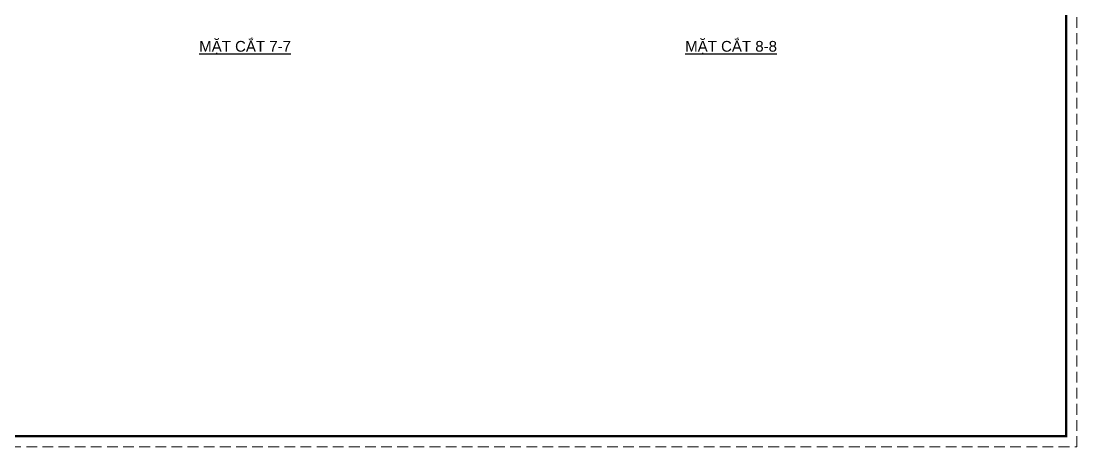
# Model space of a CAD drawing. Header units: inches. Extents: x 651127 to 1529722, y 768575 to 1021311.
# Drawn here: x 1215227 to 1264321, y 768575 to 788394 of the extents above; entities that cross this region are included whole.
import ezdxf
from ezdxf.enums import TextEntityAlignment as Align

# ---------------------------------------------------------------- set-up
doc = ezdxf.new("R2010")
doc.units = ezdxf.units.IN
doc.header["$LTSCALE"] = 1000
doc.header["$MEASUREMENT"] = 0
doc.linetypes.add('HIDDEN', pattern=[0.375, 0.25, -0.125])
doc.layers.get('DEFPOINTS').update_dxf_attribs({"color": 8, "lineweight": 9})
doc.layers.add('DWGshare.com_1', color=7, linetype='Continuous')
doc.layers.add('DWGshare.com_10', color=7, linetype='Continuous')
doc.styles.add('DWGshare.com_3', font='VHELVEB.TTF')

msp = doc.modelspace()

# ---------------------------------------------------------------- linework, layer by layer
at = {"layer": 'DEFPOINTS', "linetype": 'HIDDEN', "ltscale": 2}
msp.add_lwpolyline([(1180221.5, 768574.8), (1264321.5, 768574.8), (1264321.5, 827974.8), (1180221.5, 827974.8)], close=True, dxfattribs=at)
at = {"layer": 'DWGshare.com_1', "const_width": 100}
msp.add_lwpolyline([(1182221.5, 769074.8), (1263821.5, 769074.8), (1263821.5, 827474.8), (1182221.5, 827474.8)], close=True, dxfattribs=at)

# ---------------------------------------------------------------- texts
at = {"layer": 'DWGshare.com_10', "style": 'DWGshare.com_3'}
for s, p in [('%%UMAËT CAÉT 7-7', (1225641.7, 786970.4)), ('%%UMAËT CAÉT 8-8', (1248240.9, 786970.4))]:
    msp.add_text(s, height=500, dxfattribs=at).set_placement(p, align=Align.CENTER)

doc.saveas('drawing.dxf')
